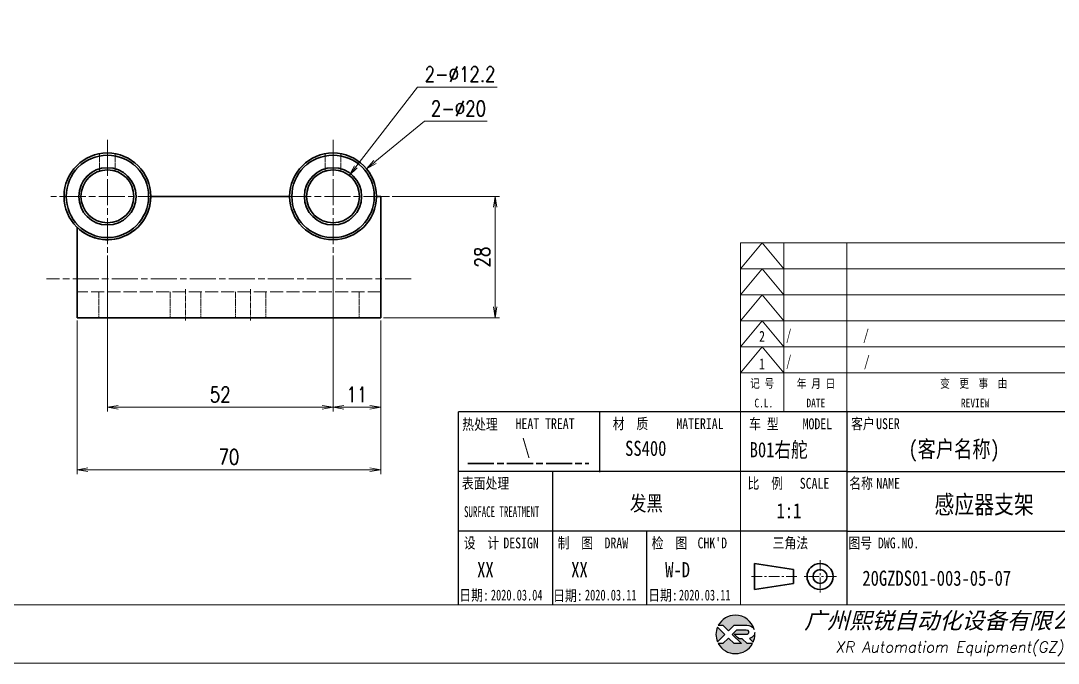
# Model space of a CAD drawing. Header units: inches. Extents: x 269 to 10986, y 1043 to 4337.
# Drawn here: x 5407.8 to 5646.9, y 2402.5 to 2550.7 of the extents above; entities that cross this region are included whole.
import ezdxf
from ezdxf.enums import TextEntityAlignment as Align

# ---------------------------------------------------------------- set-up
doc = ezdxf.new("R2010")
doc.units = ezdxf.units.IN
doc.header["$MEASUREMENT"] = 0
for name, pattern in [('AM_ISO02W050x2', [3.75, 3, -0.75]), ('AM_ISO08W050x2', [9, 6, -0.75, 1.5, -0.75]), ('CENTER', [2, 1.25, -0.25, 0.25, -0.25])]:
    doc.linetypes.add(name, pattern=pattern)
for name, color, linetype in [('DIM', 3, 'Continuous'), ('layer 1', 7, 'Continuous'), ('图\\M+19E79\\M+195B6\\M+18E9A', 7, 'Continuous'), ('图号', 7, 'Continuous'), ('图名', 7, 'Continuous'), ('材质', 7, 'Continuous'), ('表面处理', 7, 'Continuous'), ('车型', 7, 'Continuous')]:
    doc.layers.add(name, color=color, linetype=linetype)
for name, color, linetype, lineweight in [('中心线', 2, 'AM_ISO08W050x2', 18), ('图框', 7, 'Continuous', 18), ('标注线', 3, 'Continuous', 18), ('热处理', 7, 'Continuous', 20), ('粗实线', 7, 'Continuous', 35), ('粗点划线', 6, 'AM_ISO08W050x2', 35), ('虚线', 1, 'AM_ISO02W050x2', 18)]:
    doc.layers.add(name, color=color, linetype=linetype, lineweight=lineweight)
doc.layers.add('打印', color=7, linetype='Continuous', lineweight=15, plot=False)
doc.layers.add('打印-禁用', color=7, linetype='Continuous', lineweight=15, plot=False)
doc.styles.add('DIM', font='romans.shx', dxfattribs={"width": 0.8, "bigfont": 'bigfont.shx'})
doc.styles.add('STYLE1', font='')
doc.styles.add('国标', font='simfang.ttf', dxfattribs={"width": 0.8})
doc.styles.add('标题\\M+18E9A', font='romand.shx', dxfattribs={"oblique": 10, "bigfont": 'bigfont.shx'})
doc.styles.get('STYLE1').set_extended_font_data('SimSun')
doc.dimstyles.new('XR 1-1$0', dxfattribs={"dimtxt": 3.5, "dimasz": 2.5, "dimexe": 1, "dimexo": 0.625, "dimgap": 1.2, "dimtad": 1, "dimzin": 9, "dimdsep": 46, "dimtxsty": 'DIM', "dimblk": 'OPEN', "dimcen": 0, "dimclrd": 8, "dimclre": 8, "dimclrt": 2, "dimazin": 2, "dimtfac": 0.5, "dimtmove": 0, "dimatfit": 3, "dimldrblk": 'OPEN', "dimfxl": 0, "dimtolj": 2, "dimlwd": 18, "dimlwe": 18, "dimarcsym": 0})
doc.dimstyles.new('XR 1-1$3', dxfattribs={"dimtxt": 3.5, "dimasz": 2.5, "dimexe": 1, "dimexo": 0.625, "dimgap": 1.2, "dimtad": 1, "dimtoh": 1, "dimdsep": 46, "dimtxsty": 'DIM', "dimblk": 'OPEN', "dimcen": 0, "dimclrd": 8, "dimclre": 8, "dimclrt": 2, "dimazin": 2, "dimtfac": 0.5, "dimtofl": 0, "dimtmove": 0, "dimatfit": 3, "dimldrblk": 'OPEN', "dimfxl": 0, "dimtolj": 2, "dimlwd": 18, "dimlwe": 18, "dimarcsym": 0})

# ---------------------------------------------------------------- blocks, each defined once
blk = doc.blocks.new('XR')
at = {"true_color": 0xfc8000}
h = blk.add_hatch(color=30, dxfattribs=at)
h.set_gradient(color1=(252, 128, 0), rotation=240, one_color=1, tint=1, name='INVCURVED')
edge = h.paths.add_edge_path()
edge.add_spline(control_points=[(-434.18, -5928.47), (-433.9, -5928.74), (-433.63, -5929.01), (-433.63, -5929.01), (-433.63, -5929.01), (-433.63, -5929.01), (-433.36, -5928.74), (-433.09, -5928.47)], knot_values=[0.5625, 0.5625, 0.5625, 0.5625, 0.625, 0.625, 0.625, 0.625, 0.6875, 0.6875, 0.6875, 0.6875], degree=3, periodic=0)
edge.add_spline(control_points=[(-433.09, -5928.47), (-432.82, -5928.2), (-432.54, -5927.93), (-432.54, -5927.93), (-432.54, -5927.93), (-432.54, -5927.93), (-432.04, -5927.93), (-431.53, -5927.93)], knot_values=[0.4375, 0.4375, 0.4375, 0.4375, 0.5, 0.5, 0.5, 0.5, 0.5625, 0.5625, 0.5625, 0.5625], degree=3, periodic=0)
edge.add_spline(control_points=[(-431.53, -5927.93), (-431.03, -5927.93), (-430.52, -5927.93), (-430.52, -5927.93), (-430.52, -5927.93), (-430, -5927.93), (-429.43, -5927.96), (-429.01, -5928.33)], knot_values=[0.25, 0.25, 0.25, 0.25, 0.3125, 0.3125, 0.3125, 0.3125, 0.4375, 0.4375, 0.4375, 0.4375], degree=3, periodic=0)
edge.add_spline(control_points=[(-429.01, -5928.33), (-428.88, -5928.44), (-428.78, -5928.59), (-428.71, -5928.75)], knot_values=[0.125, 0.125, 0.125, 0.125, 0.25, 0.25, 0.25, 0.25], degree=3, periodic=0)
edge.add_spline(control_points=[(-428.71, -5928.75), (-429.13, -5927.18), (-430.58, -5926.02), (-432.31, -5926.02)], knot_values=[0, 0, 0, 0, 0.125, 0.125, 0.125, 0.125], degree=3, periodic=0)
edge.add_spline(control_points=[(-432.31, -5926.02), (-433.72, -5926.02), (-434.94, -5926.79), (-435.58, -5927.93)], knot_values=[0.875, 0.875, 0.875, 0.875, 1, 1, 1, 1], degree=3, periodic=0)
edge.add_spline(control_points=[(-435.58, -5927.93), (-435.58, -5927.93), (-434.72, -5927.93), (-434.72, -5927.93), (-434.72, -5927.93), (-434.72, -5927.93), (-434.45, -5928.2), (-434.18, -5928.47)], knot_values=[0.6875, 0.6875, 0.6875, 0.6875, 0.8125, 0.8125, 0.8125, 0.8125, 0.875, 0.875, 0.875, 0.875], degree=3, periodic=0)
edge = h.paths.add_edge_path()
edge.add_spline(control_points=[(-434.79, -5929.26), (-435.04, -5929.02), (-435.34, -5928.72), (-435.54, -5928.53)], knot_values=[0.562504, 0.562504, 0.562504, 0.562504, 0.656252, 0.656252, 0.656252, 0.656252], degree=3, periodic=0)
edge.add_spline(control_points=[(-435.54, -5928.53), (-435.67, -5928.4), (-435.76, -5928.31), (-435.76, -5928.31), (-435.76, -5928.31), (-435.94, -5928.74), (-436.03, -5929.21), (-436.03, -5929.71)], knot_values=[0.25, 0.25, 0.25, 0.25, 0.312504, 0.312504, 0.312504, 0.312504, 0.562504, 0.562504, 0.562504, 0.562504], degree=3, periodic=0)
edge.add_spline(control_points=[(-436.03, -5929.71), (-436.03, -5930.2), (-435.94, -5930.67), (-435.76, -5931.1), (-435.76, -5931.1), (-435.4, -5930.75), (-435.05, -5930.4)], knot_values=[0.874998, 0.874998, 0.874998, 0.874998, 1.124998, 1.124998, 1.124998, 1.25, 1.25, 1.25, 1.25], degree=3, periodic=0)
edge.add_spline(control_points=[(-435.05, -5930.4), (-434.7, -5930.05), (-434.34, -5929.71), (-434.34, -5929.71), (-434.34, -5929.71), (-434.34, -5929.71), (-434.34, -5929.71), (-434.34, -5929.71)], knot_values=[0.749878, 0.749878, 0.749878, 0.749878, 0.874875, 0.874875, 0.874875, 0.874875, 0.874998, 0.874998, 0.874998, 0.874998], degree=3, periodic=0)
edge.add_spline(control_points=[(-434.34, -5929.71), (-434.34, -5929.71), (-434.34, -5929.71), (-434.34, -5929.71)], knot_values=[0.749634, 0.749634, 0.749634, 0.749634, 0.749817, 0.749817, 0.749817, 0.749817], degree=3, periodic=0)
edge.add_spline(control_points=[(-434.35, -5929.7), (-434.35, -5929.7), (-434.35, -5929.7), (-434.35, -5929.7)], knot_values=[0.738281, 0.738281, 0.738281, 0.738281, 0.742188, 0.742188, 0.742188, 0.742188], degree=3, periodic=0)
edge.add_spline(control_points=[(-434.35, -5929.7), (-434.36, -5929.69), (-434.37, -5929.68), (-434.38, -5929.67)], knot_values=[0.726563, 0.726563, 0.726563, 0.726563, 0.738281, 0.738281, 0.738281, 0.738281], degree=3, periodic=0)
edge.add_spline(control_points=[(-434.38, -5929.67), (-434.38, -5929.66), (-434.39, -5929.65), (-434.4, -5929.65)], knot_values=[0.718751, 0.718751, 0.718751, 0.718751, 0.726563, 0.726563, 0.726563, 0.726563], degree=3, periodic=0)
edge.add_spline(control_points=[(-434.4, -5929.65), (-434.42, -5929.63), (-434.45, -5929.6), (-434.47, -5929.58)], knot_values=[0.703126, 0.703126, 0.703126, 0.703126, 0.718751, 0.718751, 0.718751, 0.718751], degree=3, periodic=0)
edge.add_spline(control_points=[(-434.47, -5929.58), (-434.5, -5929.55), (-434.53, -5929.52), (-434.56, -5929.49)], knot_values=[0.687501, 0.687501, 0.687501, 0.687501, 0.703126, 0.703126, 0.703126, 0.703126], degree=3, periodic=0)
edge.add_spline(control_points=[(-434.56, -5929.49), (-434.63, -5929.42), (-434.71, -5929.35), (-434.79, -5929.26)], knot_values=[0.656252, 0.656252, 0.656252, 0.656252, 0.687501, 0.687501, 0.687501, 0.687501], degree=3, periodic=0)
at = {"true_color": 0x0348ff}
h = blk.add_hatch(color=160, dxfattribs=at)
h.set_gradient(color1=(3, 72, 255), color2=(0, 41, 153), one_color=1, tint=0.3, name='HEMISPHERICAL')
edge = h.paths.add_edge_path()
edge.add_spline(control_points=[(-432.54, -5929.67), (-432.26, -5929.95), (-431.94, -5930.23), (-431.66, -5930.51), (-431.66, -5930.51), (-431.66, -5930.51), (-431.66, -5930.51), (-431.66, -5930.51)], knot_values=[0.736842, 0.736842, 0.736842, 0.736842, 0.789474, 0.789474, 0.789474, 0.789474, 0.802633, 0.802633, 0.802633, 0.802633], degree=3, periodic=0)
edge.add_spline(control_points=[(-431.66, -5930.51), (-431.65, -5930.51), (-431.65, -5930.52), (-431.65, -5930.52)], knot_values=[0.802633, 0.802633, 0.802633, 0.802633, 0.815791, 0.815791, 0.815791, 0.815791], degree=3, periodic=0)
edge.add_spline(control_points=[(-431.65, -5930.52), (-431.64, -5930.53), (-431.64, -5930.53), (-431.64, -5930.53)], knot_values=[0.815791, 0.815791, 0.815791, 0.815791, 0.82237, 0.82237, 0.82237, 0.82237], degree=3, periodic=0)
edge.add_spline(control_points=[(-431.64, -5930.53), (-431.64, -5930.53), (-431.64, -5930.53), (-431.63, -5930.54)], knot_values=[0.82237, 0.82237, 0.82237, 0.82237, 0.828949, 0.828949, 0.828949, 0.828949], degree=3, periodic=0)
edge.add_spline(control_points=[(-431.63, -5930.54), (-431.63, -5930.54), (-431.63, -5930.54), (-431.63, -5930.54), (-431.63, -5930.54), (-431.63, -5930.54), (-431.59, -5930.54), (-431.52, -5930.54)], knot_values=[0.841901, 0.841901, 0.841901, 0.841901, 0.842105, 0.842105, 0.842105, 0.842105, 0.855264, 0.855264, 0.855264, 0.855264], degree=3, periodic=0)
edge.add_spline(control_points=[(-431.52, -5930.54), (-431.46, -5930.54), (-431.38, -5930.54), (-431.3, -5930.54)], knot_values=[0.855264, 0.855264, 0.855264, 0.855264, 0.868422, 0.868422, 0.868422, 0.868422], degree=3, periodic=0)
edge.add_spline(control_points=[(-431.3, -5930.54), (-431.26, -5930.54), (-431.22, -5930.54), (-431.18, -5930.54)], knot_values=[0.868422, 0.868422, 0.868422, 0.868422, 0.875, 0.875, 0.875, 0.875], degree=3, periodic=0)
edge.add_spline(control_points=[(-431.18, -5930.54), (-431.14, -5930.54), (-431.1, -5930.54), (-431.07, -5930.54)], knot_values=[0.875, 0.875, 0.875, 0.875, 0.881579, 0.881579, 0.881579, 0.881579], degree=3, periodic=0)
edge.add_spline(control_points=[(-431.07, -5930.54), (-431.05, -5930.54), (-431.04, -5930.54), (-431.03, -5930.54)], knot_values=[0.881579, 0.881579, 0.881579, 0.881579, 0.884869, 0.884869, 0.884869, 0.884869], degree=3, periodic=0)
edge.add_spline(control_points=[(-431.03, -5930.54), (-431.02, -5930.54), (-431, -5930.54), (-431, -5930.54)], knot_values=[0.884869, 0.884869, 0.884869, 0.884869, 0.888158, 0.888158, 0.888158, 0.888158], degree=3, periodic=0)
edge.add_spline(control_points=[(-431, -5930.54), (-430.99, -5930.54), (-430.99, -5930.54), (-430.98, -5930.54)], knot_values=[0.888158, 0.888158, 0.888158, 0.888158, 0.889803, 0.889803, 0.889803, 0.889803], degree=3, periodic=0)
edge.add_spline(control_points=[(-430.98, -5930.54), (-430.98, -5930.54), (-430.98, -5930.54), (-430.97, -5930.54)], knot_values=[0.889803, 0.889803, 0.889803, 0.889803, 0.891447, 0.891447, 0.891447, 0.891447], degree=3, periodic=0)
edge.add_spline(control_points=[(-430.97, -5930.54), (-430.97, -5930.54), (-430.97, -5930.54), (-430.97, -5930.54)], knot_values=[0.891447, 0.891447, 0.891447, 0.891447, 0.89227, 0.89227, 0.89227, 0.89227], degree=3, periodic=0)
edge.add_spline(control_points=[(-430.97, -5930.54), (-430.97, -5930.54), (-430.97, -5930.54), (-430.97, -5930.54)], knot_values=[0.89227, 0.89227, 0.89227, 0.89227, 0.893092, 0.893092, 0.893092, 0.893092], degree=3, periodic=0)
edge.add_spline(control_points=[(-430.97, -5930.54), (-430.97, -5930.54), (-430.97, -5930.54), (-430.97, -5930.54)], knot_values=[0.893092, 0.893092, 0.893092, 0.893092, 0.893503, 0.893503, 0.893503, 0.893503], degree=3, periodic=0)
edge.add_spline(control_points=[(-430.97, -5930.54), (-430.97, -5930.54), (-430.97, -5930.54), (-430.97, -5930.54)], knot_values=[0.893503, 0.893503, 0.893503, 0.893503, 0.893914, 0.893914, 0.893914, 0.893914], degree=3, periodic=0)
edge.add_spline(control_points=[(-430.97, -5930.54), (-430.97, -5930.54), (-430.97, -5930.54), (-430.97, -5930.54)], knot_values=[0.893914, 0.893914, 0.893914, 0.893914, 0.89412, 0.89412, 0.89412, 0.89412], degree=3, periodic=0)
edge.add_spline(control_points=[(-430.97, -5930.54), (-430.97, -5930.54), (-430.97, -5930.54), (-430.97, -5930.54)], knot_values=[0.89412, 0.89412, 0.89412, 0.89412, 0.894326, 0.894326, 0.894326, 0.894326], degree=3, periodic=0)
edge.add_spline(control_points=[(-430.97, -5930.54), (-430.97, -5930.54), (-430.97, -5930.54), (-430.97, -5930.54)], knot_values=[0.894428, 0.894428, 0.894428, 0.894428, 0.894531, 0.894531, 0.894531, 0.894531], degree=3, periodic=0)
edge.add_spline(control_points=[(-430.97, -5930.54), (-430.97, -5930.54), (-430.97, -5930.54), (-430.97, -5930.54)], knot_values=[0.894531, 0.894531, 0.894531, 0.894531, 0.894583, 0.894583, 0.894583, 0.894583], degree=3, periodic=0)
edge.add_spline(control_points=[(-430.97, -5930.54), (-430.97, -5930.54), (-430.97, -5930.54), (-430.97, -5930.54), (-430.97, -5930.54), (-430.97, -5930.54), (-430.73, -5930.78), (-430.49, -5931.01)], knot_values=[0.894685, 0.894685, 0.894685, 0.894685, 0.894737, 0.894737, 0.894737, 0.894737, 0.921052, 0.921052, 0.921052, 0.921052], degree=3, periodic=0)
edge.add_spline(control_points=[(-430.49, -5931.01), (-430.26, -5931.24), (-430.02, -5931.48), (-430.02, -5931.48)], knot_values=[0.921052, 0.921052, 0.921052, 0.921052, 0.947368, 0.947368, 0.947368, 0.947368], degree=3, periodic=0)
edge.add_spline(control_points=[(-430.02, -5931.48), (-430.02, -5931.48), (-430.02, -5931.48), (-430.02, -5931.48)], knot_values=[0.947522, 0.947522, 0.947522, 0.947522, 0.947573, 0.947573, 0.947573, 0.947573], degree=3, periodic=0)
edge.add_spline(control_points=[(-430.02, -5931.48), (-430.02, -5931.48), (-430.02, -5931.48), (-430.02, -5931.48)], knot_values=[0.947573, 0.947573, 0.947573, 0.947573, 0.947676, 0.947676, 0.947676, 0.947676], degree=3, periodic=0)
edge.add_spline(control_points=[(-430.02, -5931.48), (-430.02, -5931.48), (-430.02, -5931.48), (-430.02, -5931.48)], knot_values=[0.947676, 0.947676, 0.947676, 0.947676, 0.947779, 0.947779, 0.947779, 0.947779], degree=3, periodic=0)
edge.add_spline(control_points=[(-430.02, -5931.48), (-430.02, -5931.48), (-430.02, -5931.48), (-430.02, -5931.48)], knot_values=[0.947779, 0.947779, 0.947779, 0.947779, 0.947984, 0.947984, 0.947984, 0.947984], degree=3, periodic=0)
edge.add_spline(control_points=[(-430.02, -5931.48), (-430.02, -5931.48), (-430.02, -5931.48), (-430.02, -5931.48)], knot_values=[0.947984, 0.947984, 0.947984, 0.947984, 0.94819, 0.94819, 0.94819, 0.94819], degree=3, periodic=0)
edge.add_spline(control_points=[(-430.02, -5931.48), (-430.02, -5931.48), (-430.02, -5931.48), (-430.02, -5931.48)], knot_values=[0.94819, 0.94819, 0.94819, 0.94819, 0.948601, 0.948601, 0.948601, 0.948601], degree=3, periodic=0)
edge.add_spline(control_points=[(-430.02, -5931.48), (-430.02, -5931.48), (-430.02, -5931.48), (-430.02, -5931.48)], knot_values=[0.948601, 0.948601, 0.948601, 0.948601, 0.949012, 0.949012, 0.949012, 0.949012], degree=3, periodic=0)
edge.add_spline(control_points=[(-430.02, -5931.48), (-430.02, -5931.48), (-430.01, -5931.48), (-430.01, -5931.48)], knot_values=[0.949012, 0.949012, 0.949012, 0.949012, 0.949834, 0.949834, 0.949834, 0.949834], degree=3, periodic=0)
edge.add_spline(control_points=[(-430.01, -5931.48), (-430.01, -5931.48), (-430.01, -5931.48), (-430.01, -5931.48)], knot_values=[0.949834, 0.949834, 0.949834, 0.949834, 0.950657, 0.950657, 0.950657, 0.950657], degree=3, periodic=0)
edge.add_spline(control_points=[(-430.01, -5931.48), (-430.01, -5931.48), (-430, -5931.48), (-430, -5931.48)], knot_values=[0.950657, 0.950657, 0.950657, 0.950657, 0.952301, 0.952301, 0.952301, 0.952301], degree=3, periodic=0)
edge.add_spline(control_points=[(-430, -5931.48), (-429.99, -5931.48), (-429.98, -5931.48), (-429.98, -5931.48)], knot_values=[0.952301, 0.952301, 0.952301, 0.952301, 0.953946, 0.953946, 0.953946, 0.953946], degree=3, periodic=0)
edge.add_spline(control_points=[(-429.98, -5931.48), (-429.96, -5931.48), (-429.95, -5931.48), (-429.93, -5931.48)], knot_values=[0.953946, 0.953946, 0.953946, 0.953946, 0.957236, 0.957236, 0.957236, 0.957236], degree=3, periodic=0)
edge.add_spline(control_points=[(-429.93, -5931.48), (-429.91, -5931.48), (-429.89, -5931.48), (-429.87, -5931.48)], knot_values=[0.957236, 0.957236, 0.957236, 0.957236, 0.960525, 0.960525, 0.960525, 0.960525], degree=3, periodic=0)
edge.add_spline(control_points=[(-429.87, -5931.48), (-429.82, -5931.48), (-429.77, -5931.48), (-429.71, -5931.48)], knot_values=[0.960525, 0.960525, 0.960525, 0.960525, 0.967104, 0.967104, 0.967104, 0.967104], degree=3, periodic=0)
edge.add_spline(control_points=[(-429.71, -5931.48), (-429.65, -5931.48), (-429.59, -5931.48), (-429.53, -5931.48)], knot_values=[0.967104, 0.967104, 0.967104, 0.967104, 0.973683, 0.973683, 0.973683, 0.973683], degree=3, periodic=0)
edge.add_spline(control_points=[(-429.53, -5931.48), (-429.41, -5931.48), (-429.29, -5931.48), (-429.19, -5931.48)], knot_values=[0.973683, 0.973683, 0.973683, 0.973683, 0.98684, 0.98684, 0.98684, 0.98684], degree=3, periodic=0)
edge.add_spline(control_points=[(-429.19, -5931.48), (-429.1, -5931.48), (-429.04, -5931.48), (-429.04, -5931.48), (-429.67, -5932.62), (-430.9, -5933.39), (-432.31, -5933.39)], knot_values=[0.98684, 0.98684, 0.98684, 0.98684, 1, 1, 1, 1.052632, 1.052632, 1.052632, 1.052632], degree=3, periodic=0)
edge.add_spline(control_points=[(-432.31, -5933.39), (-433.72, -5933.39), (-434.94, -5932.62), (-435.58, -5931.48), (-435.58, -5931.48), (-435.58, -5931.48), (-435.36, -5931.48), (-435.15, -5931.48)], knot_values=[0.052632, 0.052632, 0.052632, 0.052632, 0.105263, 0.105263, 0.105263, 0.105263, 0.131579, 0.131579, 0.131579, 0.131579], degree=3, periodic=0)
edge.add_spline(control_points=[(-435.15, -5931.48), (-434.93, -5931.48), (-434.72, -5931.48), (-434.72, -5931.48), (-434.72, -5931.48), (-434.72, -5931.48), (-434.45, -5931.21), (-434.18, -5930.94)], knot_values=[0.131579, 0.131579, 0.131579, 0.131579, 0.157895, 0.157895, 0.157895, 0.157895, 0.184211, 0.184211, 0.184211, 0.184211], degree=3, periodic=0)
edge.add_spline(control_points=[(-434.18, -5930.94), (-433.9, -5930.67), (-433.63, -5930.4), (-433.63, -5930.4), (-433.63, -5930.4), (-433.63, -5930.4), (-433.36, -5930.67), (-433.09, -5930.94)], knot_values=[0.184211, 0.184211, 0.184211, 0.184211, 0.210526, 0.210526, 0.210526, 0.210526, 0.236842, 0.236842, 0.236842, 0.236842], degree=3, periodic=0)
edge.add_spline(control_points=[(-433.09, -5930.94), (-432.82, -5931.21), (-432.54, -5931.48), (-432.54, -5931.48), (-432.54, -5931.48), (-432.54, -5931.48), (-432.19, -5931.48), (-431.83, -5931.48)], knot_values=[0.236842, 0.236842, 0.236842, 0.236842, 0.263158, 0.263158, 0.263158, 0.263158, 0.289474, 0.289474, 0.289474, 0.289474], degree=3, periodic=0)
edge.add_spline(control_points=[(-431.83, -5931.48), (-431.48, -5931.48), (-431.12, -5931.48), (-431.12, -5931.48), (-431.12, -5931.48), (-431.12, -5931.48), (-431.57, -5931.03), (-432.02, -5930.59)], knot_values=[0.289474, 0.289474, 0.289474, 0.289474, 0.315789, 0.315789, 0.315789, 0.315789, 0.342105, 0.342105, 0.342105, 0.342105], degree=3, periodic=0)
edge.add_spline(control_points=[(-432.02, -5930.59), (-432.47, -5930.15), (-432.92, -5929.71), (-432.92, -5929.71), (-432.92, -5929.71), (-432.92, -5929.71), (-432.71, -5929.5), (-432.5, -5929.29)], knot_values=[0.342105, 0.342105, 0.342105, 0.342105, 0.368421, 0.368421, 0.368421, 0.368421, 0.394737, 0.394737, 0.394737, 0.394737], degree=3, periodic=0)
edge.add_spline(control_points=[(-432.5, -5929.29), (-432.3, -5929.09), (-432.09, -5928.88), (-432.09, -5928.88)], knot_values=[0.394737, 0.394737, 0.394737, 0.394737, 0.421053, 0.421053, 0.421053, 0.421053], degree=3, periodic=0)
edge.add_spline(control_points=[(-432.09, -5928.88), (-432.09, -5928.88), (-432.06, -5928.86), (-432.06, -5928.86)], knot_values=[0.421053, 0.421053, 0.421053, 0.421053, 0.473684, 0.473684, 0.473684, 0.473684], degree=3, periodic=0)
edge.add_spline(control_points=[(-432.06, -5928.86), (-432.06, -5928.86), (-432.06, -5928.86), (-432.06, -5928.86), (-432.06, -5928.86), (-432.06, -5928.86), (-430.4, -5928.86), (-430.26, -5928.86)], knot_values=[0.473684, 0.473684, 0.473684, 0.473684, 0.473684, 0.473684, 0.473684, 0.473684, 0.526316, 0.526316, 0.526316, 0.526316], degree=3, periodic=0)
edge.add_spline(control_points=[(-430.26, -5928.86), (-429.54, -5928.86), (-429.62, -5929.4), (-429.83, -5929.55)], knot_values=[0.526316, 0.526316, 0.526316, 0.526316, 0.578947, 0.578947, 0.578947, 0.578947], degree=3, periodic=0)
edge.add_spline(control_points=[(-429.83, -5929.55), (-429.94, -5929.62), (-430.08, -5929.65), (-430.26, -5929.65), (-430.26, -5929.65), (-430.26, -5929.65), (-430.48, -5929.65), (-430.71, -5929.66)], knot_values=[0.578947, 0.578947, 0.578947, 0.578947, 0.631579, 0.631579, 0.631579, 0.631579, 0.657895, 0.657895, 0.657895, 0.657895], degree=3, periodic=0)
edge.add_spline(control_points=[(-430.71, -5929.66), (-430.93, -5929.66), (-431.15, -5929.67), (-431.15, -5929.67), (-431.15, -5929.67), (-431.15, -5929.67), (-432.54, -5929.67), (-432.54, -5929.67)], knot_values=[0.657895, 0.657895, 0.657895, 0.657895, 0.684211, 0.684211, 0.684211, 0.684211, 0.736842, 0.736842, 0.736842, 0.736842], degree=3, periodic=0)
edge = h.paths.add_edge_path()
edge.add_spline(control_points=[(-428.6, -5929.32), (-428.61, -5929.67), (-428.76, -5930), (-429.06, -5930.22)], knot_values=[0.8, 0.8, 0.8, 0.8, 1, 1, 1, 1], degree=3, periodic=0)
edge.add_spline(control_points=[(-429.06, -5930.22), (-429.22, -5930.34), (-429.41, -5930.43), (-429.61, -5930.48)], knot_values=[0.6, 0.6, 0.6, 0.6, 0.8, 0.8, 0.8, 0.8], degree=3, periodic=0)
edge.add_spline(control_points=[(-429.61, -5930.48), (-429.61, -5930.48), (-428.9, -5931.19), (-428.9, -5931.19), (-428.9, -5931.19), (-428.69, -5930.73), (-428.58, -5930.23), (-428.58, -5929.71)], knot_values=[0.2, 0.2, 0.2, 0.2, 0.4, 0.4, 0.4, 0.4, 0.6, 0.6, 0.6, 0.6], degree=3, periodic=0)
edge.add_spline(control_points=[(-428.58, -5929.71), (-428.58, -5929.58), (-428.59, -5929.45), (-428.6, -5929.32)], knot_values=[0, 0, 0, 0, 0.2, 0.2, 0.2, 0.2], degree=3, periodic=0)
at = {"layer": 'layer 1', "color": 30}
for points, knots in [([(-432.31, -5926.02), (-430.58, -5926.02), (-429.13, -5927.18), (-428.71, -5928.75), (-428.71, -5928.75), (-428.78, -5928.59), (-428.88, -5928.44), (-429.01, -5928.33), (-429.01, -5928.33), (-429.43, -5927.96), (-430, -5927.93), (-430.52, -5927.93), (-430.52, -5927.93), (-430.52, -5927.93), (-432.54, -5927.93), (-432.54, -5927.93), (-432.54, -5927.93), (-432.54, -5927.93), (-433.63, -5929.01), (-433.63, -5929.01), (-433.63, -5929.01), (-433.63, -5929.01), (-434.72, -5927.93), (-434.72, -5927.93), (-434.72, -5927.93), (-434.72, -5927.93), (-435.58, -5927.93), (-435.58, -5927.93), (-435.58, -5927.93), (-434.94, -5926.79), (-433.72, -5926.02), (-432.31, -5926.02)], [0, 0, 0, 0, 0.125, 0.125, 0.125, 0.125, 0.25, 0.25, 0.25, 0.25, 0.375, 0.375, 0.375, 0.375, 0.5, 0.5, 0.5, 0.5, 0.625, 0.625, 0.625, 0.625, 0.75, 0.75, 0.75, 0.75, 0.875, 0.875, 0.875, 0.875, 1, 1, 1, 1]), ([(-435.76, -5931.1), (-435.94, -5930.67), (-436.03, -5930.2), (-436.03, -5929.71), (-436.03, -5929.71), (-436.03, -5929.21), (-435.94, -5928.74), (-435.76, -5928.31), (-435.76, -5928.31), (-435.76, -5928.31), (-434.34, -5929.71), (-434.34, -5929.71), (-434.34, -5929.71), (-434.34, -5929.71), (-435.76, -5931.1), (-435.76, -5931.1)], [0, 0, 0, 0, 0.25, 0.25, 0.25, 0.25, 0.5, 0.5, 0.5, 0.5, 0.75, 0.75, 0.75, 0.75, 1, 1, 1, 1])]:
    blk.add_open_spline(points, degree=3, knots=knots, dxfattribs=at)
at = {"layer": 'layer 1', "color": 154}
for points, knots in [([(-429.04, -5931.48), (-429.67, -5932.62), (-430.9, -5933.39), (-432.31, -5933.39), (-432.31, -5933.39), (-433.72, -5933.39), (-434.94, -5932.62), (-435.58, -5931.48), (-435.58, -5931.48), (-435.58, -5931.48), (-434.72, -5931.48), (-434.72, -5931.48), (-434.72, -5931.48), (-434.72, -5931.48), (-433.63, -5930.4), (-433.63, -5930.4), (-433.63, -5930.4), (-433.63, -5930.4), (-432.54, -5931.48), (-432.54, -5931.48), (-432.54, -5931.48), (-432.54, -5931.48), (-431.12, -5931.48), (-431.12, -5931.48), (-431.12, -5931.48), (-431.12, -5931.48), (-432.92, -5929.71), (-432.92, -5929.71), (-432.92, -5929.71), (-432.92, -5929.71), (-432.09, -5928.88), (-432.09, -5928.88), (-432.09, -5928.88), (-432.09, -5928.88), (-432.06, -5928.86), (-432.06, -5928.86), (-432.06, -5928.86), (-432.06, -5928.86), (-430.4, -5928.86), (-430.26, -5928.86), (-430.26, -5928.86), (-429.54, -5928.86), (-429.62, -5929.4), (-429.83, -5929.55), (-429.83, -5929.55), (-429.94, -5929.62), (-430.08, -5929.65), (-430.26, -5929.65), (-430.26, -5929.65), (-430.26, -5929.65), (-431.15, -5929.67), (-431.15, -5929.67), (-431.15, -5929.67), (-431.15, -5929.67), (-432.54, -5929.67), (-432.54, -5929.67), (-432.54, -5929.67), (-432.26, -5929.95), (-431.94, -5930.23), (-431.66, -5930.51), (-431.66, -5930.51), (-431.66, -5930.51), (-431.63, -5930.54), (-431.63, -5930.54), (-431.63, -5930.54), (-431.63, -5930.54), (-430.97, -5930.54), (-430.97, -5930.54), (-430.97, -5930.54), (-430.97, -5930.54), (-430.02, -5931.48), (-430.02, -5931.48), (-430.02, -5931.48), (-430.02, -5931.48), (-429.04, -5931.48), (-429.04, -5931.48)], [0, 0, 0, 0, 0.052632, 0.052632, 0.052632, 0.052632, 0.105263, 0.105263, 0.105263, 0.105263, 0.157895, 0.157895, 0.157895, 0.157895, 0.210526, 0.210526, 0.210526, 0.210526, 0.263158, 0.263158, 0.263158, 0.263158, 0.315789, 0.315789, 0.315789, 0.315789, 0.368421, 0.368421, 0.368421, 0.368421, 0.421053, 0.421053, 0.421053, 0.421053, 0.473684, 0.473684, 0.473684, 0.473684, 0.526316, 0.526316, 0.526316, 0.526316, 0.578947, 0.578947, 0.578947, 0.578947, 0.631579, 0.631579, 0.631579, 0.631579, 0.684211, 0.684211, 0.684211, 0.684211, 0.736842, 0.736842, 0.736842, 0.736842, 0.789474, 0.789474, 0.789474, 0.789474, 0.842105, 0.842105, 0.842105, 0.842105, 0.894737, 0.894737, 0.894737, 0.894737, 0.947368, 0.947368, 0.947368, 0.947368, 1, 1, 1, 1]), ([(-428.6, -5929.32), (-428.59, -5929.45), (-428.58, -5929.58), (-428.58, -5929.71), (-428.58, -5929.71), (-428.58, -5930.23), (-428.69, -5930.73), (-428.9, -5931.19), (-428.9, -5931.19), (-428.9, -5931.19), (-429.61, -5930.48), (-429.61, -5930.48), (-429.61, -5930.48), (-429.41, -5930.43), (-429.22, -5930.34), (-429.06, -5930.22), (-429.06, -5930.22), (-428.76, -5930), (-428.61, -5929.67), (-428.6, -5929.32)], [0, 0, 0, 0, 0.2, 0.2, 0.2, 0.2, 0.4, 0.4, 0.4, 0.4, 0.6, 0.6, 0.6, 0.6, 0.8, 0.8, 0.8, 0.8, 1, 1, 1, 1])]:
    blk.add_open_spline(points, degree=3, knots=knots, dxfattribs=at)
blk = doc.blocks.new('GZDEH零件A3图框V01版')
at = {"layer": '中心线', "color": 1, "linetype": 'CENTER', "lineweight": 5, "ltscale": 2}
for p, q in [((3175.82, -1822.66), (3175.82, -1830.26)), ((3170.49, -1826.46), (3159.89, -1826.46)), ((3179.62, -1826.46), (3172.02, -1826.46))]:
    blk.add_line(p, q, dxfattribs=at)
at = {"layer": '图\\M+19E79\\M+195B6\\M+18E9A', "color": 7}
blk.add_line((3272.49, -1788.46), (3092.49, -1788.46), dxfattribs=at)
at = {"layer": '图\\M+19E79\\M+195B6\\M+18E9A', "color": 9}
for p, q in [((3272.49, -1788.46), (3092.49, -1788.46)), ((3124.99, -1788.46), (3124.99, -1802.35)), ((3181.99, -1788.46), (3181.99, -1832.96)), ((3181.99, -1802.21), (3092.49, -1802.21)), ((3114.17, -1802.21), (3114.17, -1815.96)), ((3181.99, -1802.21), (3272.49, -1802.21)), ((3181.99, -1815.96), (3092.49, -1815.96)), ((3114.17, -1815.96), (3114.17, -1832.96)), ((3114.17, -1815.96), (3114.17, -1832.96)), ((3135.83, -1815.96), (3135.83, -1832.96)), ((3135.83, -1815.96), (3135.83, -1832.96)), ((3181.99, -1815.96), (3272.49, -1815.96))]:
    blk.add_line(p, q, dxfattribs=at)
at = {"layer": '图\\M+19E79\\M+195B6\\M+18E9A', "color": 9, "linetype": 'Continuous'}
blk.add_line((3092.49, -1832.96), (3092.49, -1788.46), dxfattribs=at)
at = {"layer": '图框', "linetype": 'Continuous'}
for p, q in [((3157.49, -1749.46), (3272.49, -1749.46)), ((3157.49, -1832.96), (3157.49, -1749.46)), ((2882.49, -1832.96), (3272.49, -1832.96))]:
    blk.add_line(p, q, dxfattribs=at)
at = {"layer": '图框', "color": 9}
for p, q in [((3157.49, -1755.46), (3162.49, -1749.46)), ((3162.49, -1749.46), (3167.49, -1755.46)), ((3167.49, -1788.46), (3167.49, -1749.46)), ((3157.49, -1755.46), (3272.49, -1755.46)), ((3157.49, -1761.46), (3162.49, -1755.46)), ((3162.49, -1755.46), (3167.49, -1761.46)), ((3157.49, -1761.46), (3272.49, -1761.46)), ((3157.49, -1767.46), (3162.49, -1761.46)), ((3162.49, -1761.46), (3167.49, -1767.46)), ((3157.49, -1767.46), (3272.49, -1767.46)), ((3157.49, -1773.46), (3162.49, -1767.46)), ((3162.49, -1767.46), (3167.49, -1773.46)), ((3157.49, -1773.46), (3272.49, -1773.46)), ((3157.49, -1779.46), (3162.49, -1773.46)), ((3162.49, -1773.46), (3167.49, -1779.46)), ((3157.49, -1779.46), (3272.49, -1779.46))]:
    blk.add_line(p, q, dxfattribs=at)
at = {"layer": '图框', "color": 9, "linetype": 'Continuous'}
blk.add_line((3181.99, -1749.46), (3181.99, -1832.96), dxfattribs=at)
at = {"layer": '图框', "color": 2, "linetype": 'ByBlock', "lineweight": 35}
for p, q in [((3169.69, -1824.86), (3160.69, -1823.46)), ((3160.69, -1829.46), (3160.69, -1823.46)), ((3169.69, -1824.86), (3169.69, -1828.06)), ((3169.69, -1828.06), (3160.69, -1829.46))]:
    blk.add_line(p, q, dxfattribs=at)
for radius in [3, 1.6]:
    blk.add_circle((3175.82, -1826.46), radius, dxfattribs=at)
at = {"layer": '打印-禁用', "linetype": 'Continuous'}
blk.add_line((2857.49, -1846.46), (3277.49, -1846.46), dxfattribs=at)
at = {"layer": 'DIM', "xscale": 1.199999999999818, "yscale": 1.199999999999818, "zscale": 1.199999999999818}
blk.add_blockref('XR', (3675.07, 5275.84), dxfattribs=at)
at = {"layer": '图\\M+19E79\\M+195B6\\M+18E9A', "color": 9, "style": '国标'}
for s, width, p in [('热处理', 0.8, (3093.35, -1792.61)), ('材  质', 0.8, (3128.04, -1792.46)), ('表面处理', 0.8, (3093.27, -1806.21)), ('比  例\u3000', 0.8, (3159.1, -1806.21)), ('SCALE', 0.8, (3171.15, -1806.21)), ('名称\u3000', 0.8, (3182.54, -1806.21)), ('NAME', 0.8, (3188.8, -1806.21)), ('SURFACE TREATMENT', 0.6, (3093.77, -1812.75)), ('三角法', 0.8, (3164.9, -1819.96)), (' DESIGN', 0.8, (3101.47, -1819.96)), (' DRAW', 0.8, (3124.78, -1819.96)), ("CHK'D", 0.8, (3147.58, -1819.96)), ('图号', 0.8, (3182.36, -1819.96)), ('DWG.NO.', 0.8, (3189.16, -1819.96))]:
    blk.add_text(s, height=2.5, dxfattribs=dict(at, width=width)).set_placement(p)
at = {"layer": '图\\M+19E79\\M+195B6\\M+18E9A', "color": 9, "style": '国标', "width": 0.8}
for s, p in [('HEAT TREAT', (3112.45, -1792.46)), ('MATERIAL', (3148.14, -1792.46)), ('客户', (3185.68, -1792.46)), ('USER', (3191.46, -1792.46)), ('设  计', (3097.79, -1819.96)), ('制  图', (3119.43, -1819.96)), ('检  图', (3141.11, -1819.96)), ('日期:', (3096.09, -1832)), ('日期:', (3117.71, -1832.1)), ('日期:', (3139.62, -1832))]:
    blk.add_text(s, height=2.5, dxfattribs=at).set_placement(p, align=Align.CENTER)
for s, p in [('车 型', (3162.87, -1791.2)), ('MODEL', (3175.2, -1791.24))]:
    blk.add_text(s, height=2.5, dxfattribs=at).set_placement(p, align=Align.MIDDLE)
at = {"layer": '图\\M+19E79\\M+195B6\\M+18E9A', "color": 7, "lineweight": -3, "style": 'STYLE1', "oblique": 15}
blk.add_text('广州熙锐自动化设备有限公司 ', height=3.8, dxfattribs=at).set_placement((3172.16, -1838.51))
at = {"layer": '图\\M+19E79\\M+195B6\\M+18E9A', "color": 7, "style": '标题\\M+18E9A', "oblique": 10}
blk.add_text('XR Automatiom Equipment(GZ)co..Ltd', height=2.5, dxfattribs=at).set_placement((3211.26, -1842.9), align=Align.MIDDLE)
at = {"layer": '图框', "color": 9, "style": '国标', "width": 0.8}
for s, p in [('记 号', (3162.47, -1782.94)), ('年 月 日', (3174.9, -1782.98)), ('变  更  事  由', (3211.24, -1782.93)), ('C.L.', (3162.86, -1787.45)), ('DATE', (3174.85, -1787.42)), ('REVIEW', (3211.55, -1787.45))]:
    blk.add_text(s, height=2, dxfattribs=at).set_placement(p, align=Align.CENTER)
blk = doc.blocks.new('DEH A3')
at = {"layer": '图框'}
blk.add_blockref('GZDEH零件A3图框V01版', (-2857.49, 1846.46), dxfattribs=at)
blk = doc.blocks.new('_Open')
at = {"color": 0, "linetype": 'ByBlock', "lineweight": -2}
for p, q in [((-1, 0.167), (0, 0)), ((-1, -0.167), (0, 0)), ((0, 0), (-1, 0))]:
    blk.add_line(p, q, dxfattribs=at)
blk = doc.blocks.new('*D398')
at = {"layer": 'Defpoints', "color": 0, "transparency": 16777216}
for p in [(5420.75, 2482.15), (5490.75, 2482.15), (5420.75, 2447.12)]:
    blk.add_point(p, dxfattribs=at)
at = {"layer": '标注线', "color": 8, "lineweight": 18, "transparency": 16777216}
for p, q in [((5420.75, 2481.53), (5420.75, 2446.12)), ((5490.75, 2481.53), (5490.75, 2446.12)), ((5488.25, 2447.12), (5423.25, 2447.12))]:
    blk.add_line(p, q, dxfattribs=at)
at = {"layer": '标注线', "color": 8, "lineweight": 18, "transparency": 16777216, "xscale": 2.5, "yscale": 2.5, "zscale": 2.5, "rotation": 180}
blk.add_blockref('_Open', (5420.75, 2447.12), dxfattribs=at)
at = {"layer": '标注线', "color": 8, "lineweight": 18, "transparency": 16777216, "xscale": 2.5, "yscale": 2.5, "zscale": 2.5}
blk.add_blockref('_Open', (5490.75, 2447.12), dxfattribs=at)
at = {"layer": '标注线', "color": 2, "transparency": 16777216, "insert": (5455.75, 2450.07), "char_height": 3.5, "attachment_point": 5, "style": 'DIM'}
blk.add_mtext('\\A2;70', dxfattribs=at)
blk = doc.blocks.new('*D408')
at = {"layer": 'Defpoints', "color": 0, "transparency": 16777216}
for p in [(5487.48, 2516.49), (5472.01, 2503.81)]:
    blk.add_point(p, dxfattribs=at)
at = {"layer": '标注线', "color": 8, "lineweight": 18, "transparency": 16777216}
for p, q in [((5500.85, 2527.46), (5489.41, 2518.08)), ((5515.25, 2527.46), (5500.85, 2527.46))]:
    blk.add_line(p, q, dxfattribs=at)
at = {"layer": '标注线', "color": 8, "lineweight": 18, "transparency": 16777216, "xscale": 2.5, "yscale": 2.5, "zscale": 2.5, "rotation": 219.3414833660372}
blk.add_blockref('_Open', (5487.48, 2516.49), dxfattribs=at)
at = {"layer": '标注线', "color": 2, "transparency": 16777216, "insert": (5508.65, 2530.41), "char_height": 3.5, "attachment_point": 5, "style": 'DIM'}
blk.add_mtext('\\A2;{\\Fromans,bigfont|c134;2-}∅20', dxfattribs=at)
blk = doc.blocks.new('*D409')
at = {"layer": 'Defpoints', "color": 0, "transparency": 16777216}
for p in [(5483.47, 2514.98), (5476.02, 2505.32)]:
    blk.add_point(p, dxfattribs=at)
at = {"layer": '标注线', "color": 8, "lineweight": 18, "transparency": 16777216}
for p, q in [((5499.21, 2535.37), (5485, 2516.96)), ((5517.61, 2535.37), (5499.21, 2535.37))]:
    blk.add_line(p, q, dxfattribs=at)
at = {"layer": '标注线', "color": 8, "lineweight": 18, "transparency": 16777216, "xscale": 2.5, "yscale": 2.5, "zscale": 2.5, "rotation": 232.3411431295525}
blk.add_blockref('_Open', (5483.47, 2514.98), dxfattribs=at)
at = {"layer": '标注线', "color": 2, "transparency": 16777216, "insert": (5509.01, 2538.32), "char_height": 3.5, "attachment_point": 5, "style": 'DIM'}
blk.add_mtext('\\A2;{\\Fromans,bigfont|c134;2-}∅12.2', dxfattribs=at)
blk = doc.blocks.new('*D410')
at = {"layer": 'Defpoints', "color": 0, "transparency": 16777216}
for p in [(5492.75, 2510.15), (5517.11, 2510.15), (5490.75, 2482.15)]:
    blk.add_point(p, dxfattribs=at)
at = {"layer": '标注线', "color": 8, "lineweight": 18, "transparency": 16777216}
for p, q in [((5493.37, 2510.15), (5518.11, 2510.15)), ((5517.11, 2484.65), (5517.11, 2507.65)), ((5491.37, 2482.15), (5518.11, 2482.15))]:
    blk.add_line(p, q, dxfattribs=at)
at = {"layer": '标注线', "color": 8, "lineweight": 18, "transparency": 16777216, "xscale": 2.5, "yscale": 2.5, "zscale": 2.5}
for p, rotation in [((5517.11, 2510.15), 90), ((5517.11, 2482.15), 270)]:
    blk.add_blockref('_Open', p, dxfattribs=dict(at, rotation=rotation))
at = {"layer": '标注线', "color": 2, "transparency": 16777216, "insert": (5514.16, 2496.15), "char_height": 3.5, "attachment_point": 5, "rotation": 90, "style": 'DIM'}
blk.add_mtext('\\A2;28', dxfattribs=at)
blk = doc.blocks.new('*D411')
at = {"layer": 'Defpoints', "color": 0, "transparency": 16777216}
for p in [(5479.75, 2497.15), (5490.75, 2476.32), (5479.75, 2461.51)]:
    blk.add_point(p, dxfattribs=at)
at = {"layer": '标注线', "color": 8, "lineweight": 18, "transparency": 16777216}
for p, q in [((5479.75, 2496.53), (5479.75, 2460.51)), ((5490.75, 2475.69), (5490.75, 2460.51)), ((5488.25, 2461.51), (5482.25, 2461.51))]:
    blk.add_line(p, q, dxfattribs=at)
at = {"layer": '标注线', "color": 8, "lineweight": 18, "transparency": 16777216, "xscale": 2.5, "yscale": 2.5, "zscale": 2.5, "rotation": 180}
blk.add_blockref('_Open', (5479.75, 2461.51), dxfattribs=at)
at = {"layer": '标注线', "color": 8, "lineweight": 18, "transparency": 16777216, "xscale": 2.5, "yscale": 2.5, "zscale": 2.5}
blk.add_blockref('_Open', (5490.75, 2461.51), dxfattribs=at)
at = {"layer": '标注线', "color": 2, "transparency": 16777216, "insert": (5485.25, 2464.46), "char_height": 3.5, "attachment_point": 5, "style": 'DIM'}
blk.add_mtext('\\A2;11', dxfattribs=at)
blk = doc.blocks.new('*D412')
at = {"layer": 'Defpoints', "color": 0, "transparency": 16777216}
for p in [(5427.75, 2497.15), (5479.75, 2497.15), (5427.75, 2461.51)]:
    blk.add_point(p, dxfattribs=at)
at = {"layer": '标注线', "color": 8, "lineweight": 18, "transparency": 16777216}
for p, q in [((5427.75, 2496.53), (5427.75, 2460.51)), ((5479.75, 2496.53), (5479.75, 2460.51)), ((5477.25, 2461.51), (5430.25, 2461.51))]:
    blk.add_line(p, q, dxfattribs=at)
at = {"layer": '标注线', "color": 8, "lineweight": 18, "transparency": 16777216, "xscale": 2.5, "yscale": 2.5, "zscale": 2.5, "rotation": 180}
blk.add_blockref('_Open', (5427.75, 2461.51), dxfattribs=at)
at = {"layer": '标注线', "color": 8, "lineweight": 18, "transparency": 16777216, "xscale": 2.5, "yscale": 2.5, "zscale": 2.5}
blk.add_blockref('_Open', (5479.75, 2461.51), dxfattribs=at)
at = {"layer": '标注线', "color": 2, "transparency": 16777216, "insert": (5453.75, 2464.46), "char_height": 3.5, "attachment_point": 5, "style": 'DIM'}
blk.add_mtext('\\A2;52', dxfattribs=at)

msp = doc.modelspace()

# ---------------------------------------------------------------- linework, layer by layer
at = {"layer": '中心线'}
for p, q in [((5427.745, 2523.154), (5427.745, 2497.154)), ((5479.745, 2523.154), (5479.745, 2497.154)), ((5440.745, 2510.154), (5414.745, 2510.154)), ((5492.745, 2510.154), (5466.745, 2510.154)), ((5497.745, 2491.154), (5413.745, 2491.154))]:
    msp.add_line(p, q, dxfattribs=at)
at = {"layer": '中心线', "ltscale": 0.123817}
for p, q in [((5427.745, 2520.517), (5427.745, 2515.565)), ((5479.745, 2520.517), (5479.745, 2515.565))]:
    msp.add_line(p, q, dxfattribs=at)
at = {"layer": '中心线', "ltscale": 0.180015}
for p, q in [((5445.745, 2488.754), (5445.745, 2481.553)), ((5460.745, 2488.754), (5460.745, 2481.553))]:
    msp.add_line(p, q, dxfattribs=at)
at = {"layer": '打印'}
msp.add_lwpolyline([(5273.658, 2699.472), (5693.658, 2699.472), (5693.658, 2402.472), (5273.658, 2402.472)], close=True, dxfattribs=at)
at = {"layer": '粗实线'}
for p, q in [((5469.745, 2510.154), (5437.745, 2510.154)), ((5490.745, 2482.154), (5420.745, 2482.154))]:
    msp.add_line(p, q, dxfattribs=at)
at = {"layer": '粗实线', "ltscale": 0.025}
msp.add_line((5490.745, 2510.154), (5489.745, 2510.154), dxfattribs=at)
at = {"layer": '粗实线', "ltscale": 0.475}
msp.add_line((5490.745, 2491.154), (5490.745, 2510.154), dxfattribs=at)
at = {"layer": '粗实线', "ltscale": 0.296464}
msp.add_line((5420.745, 2491.154), (5420.745, 2503.012), dxfattribs=at)
at = {"layer": '粗实线', "ltscale": 0.225}
for p, q in [((5420.745, 2491.154), (5420.745, 2482.154)), ((5490.745, 2491.154), (5490.745, 2482.154))]:
    msp.add_line(p, q, dxfattribs=at)
at = {"layer": '粗实线'}
for centre, radius in [((5427.745, 2510.154), 10), ((5427.745, 2510.154), 9.5), ((5479.745, 2510.154), 10), ((5479.745, 2510.154), 9.5), ((5427.745, 2510.154), 6.6), ((5427.745, 2510.154), 6.1), ((5479.745, 2510.154), 6.6), ((5479.745, 2510.154), 6.1)]:
    msp.add_circle(centre, radius, dxfattribs=at)
for centre, start, end in [((5427.745, 2510.154), 225.573, 360), ((5479.745, 2510.154), 180, 0)]:
    msp.add_arc(centre, 10, start, end, dxfattribs=at)
at = {"layer": '粗点划线', "linetype": 'AM_ISO08W050x2'}
msp.add_line((5510.832, 2448.544), (5538.693, 2448.544), dxfattribs=at)
at = {"layer": '虚线', "ltscale": 0.100251}
for p, q in [((5425.931, 2519.988), (5425.931, 2515.978)), ((5429.559, 2519.988), (5429.559, 2515.978)), ((5477.931, 2519.988), (5477.931, 2515.978)), ((5481.559, 2519.988), (5481.559, 2515.978))]:
    msp.add_line(p, q, dxfattribs=at)
at = {"layer": '虚线'}
msp.add_line((5490.745, 2488.154), (5420.745, 2488.154), dxfattribs=at)
at = {"layer": '虚线', "ltscale": 0.15}
for p, q in [((5425.745, 2482.154), (5425.745, 2488.154)), ((5442.245, 2488.154), (5442.245, 2482.154)), ((5449.245, 2488.154), (5449.245, 2482.154)), ((5457.245, 2488.154), (5457.245, 2482.154)), ((5464.245, 2488.154), (5464.245, 2482.154)), ((5485.745, 2482.154), (5485.745, 2488.154))]:
    msp.add_line(p, q, dxfattribs=at)
at = {"layer": '虚线'}
for centre, radius in [((5427.745, 2510.154), 9.5), ((5479.745, 2510.154), 9.5), ((5427.745, 2510.154), 6.6), ((5479.745, 2510.154), 6.6)]:
    msp.add_circle(centre, radius, dxfattribs=at)

# ---------------------------------------------------------------- block references
at = {"layer": '图框'}
msp.add_blockref('DEH A3', (5273.658, 2402.472), dxfattribs=at)

# ---------------------------------------------------------------- texts
at = {"layer": '图\\M+19E79\\M+195B6\\M+18E9A', "color": 3, "style": '国标'}
for s, height, width, p in [('/', 2.5, 0.705904, (5584.167, 2476.944)), ('/', 2.5, 0.8, (5601.903, 2476.944)), ('2', 2.5, 0.8, (5577.935, 2476.629)), ('1', 2.5, 0.8, (5577.924, 2470.269)), ('/', 2.5, 0.705904, (5584.167, 2470.944)), ('/', 2.5, 0.8, (5602.075, 2470.86)), ('    (客户名称)', 3.85, 0.8, (5604.003, 2449.953)), ('1:1', 3.5, 0.8, (5581.958, 2435.905)), ('XX', 3.5, 0.8, (5512.956, 2422.289)), ('XX', 3.5, 0.8, (5534.636, 2422.289)), ('W-D', 3.5, 0.8, (5556.296, 2422.289)), ('2020.03.04', 2.5, 0.7, (5516.121, 2416.952)), ('2020.03.11', 2.5, 0.7, (5537.801, 2416.952)), ('2020.03.11', 2.5, 0.7, (5559.461, 2416.952))]:
    msp.add_text(s, height=height, dxfattribs=dict(at, width=width)).set_placement(p)
at = {"layer": '图号', "color": 3, "style": '国标', "width": 0.8}
msp.add_text('20GZDS01-003-05-07', height=3.5, dxfattribs=at).set_placement((5601.737, 2420.346))
at = {"layer": '图名', "color": 3, "style": '国标', "width": 0.8}
msp.add_text('感应器支架', height=4.2, dxfattribs=at).set_placement((5629.81, 2436.986), align=Align.CENTER)
at = {"layer": '材质', "color": 3, "style": '国标', "width": 0.8}
msp.add_text('SS400', height=3.5, dxfattribs=at).set_placement((5551.816, 2450.292), align=Align.CENTER)
at = {"layer": '热处理', "color": 3, "style": '国标', "width": 0.8}
msp.add_text('\\', height=3.5, dxfattribs=at).set_placement((5524.237, 2450.669), align=Align.CENTER)
at = {"layer": '表面处理', "color": 3, "style": '国标', "width": 0.8}
msp.add_text('发黑', height=3.5, dxfattribs=at).set_placement((5551.958, 2437.616), align=Align.CENTER)
at = {"layer": '车型', "color": 3, "style": '国标', "width": 0.8}
msp.add_text('B01右舵', height=3.5, dxfattribs=at).set_placement((5575.763, 2449.969))

# ---------------------------------------------------------------- dimensions: what is measured, and where the dimension line sits
at = {"layer": '标注线'}
for p1, p2, picture, middle in [((5476.018, 2505.325), (5483.472, 2514.983), '*D409', (5509.008, 2535.373)), ((5472.012, 2503.814), (5487.479, 2516.493), '*D408', (5508.654, 2527.456))]:
    dim = msp.add_diameter_dim_2p(p1=p1, p2=p2, text='{\\Fromans,bigfont|c134;2-}<>', dimstyle='XR 1-1$3', dxfattribs=at)
    dim.commit()
    dim.dimension.update_dxf_attribs({"geometry": picture, "text_midpoint": middle, "dimtype": 163})
dim = msp.add_linear_dim(base=(5517.111, 2510.154), p1=(5490.745, 2482.154), p2=(5492.745, 2510.154), angle=90, dimstyle='XR 1-1$0', dxfattribs=at)
dim.commit()
dim.dimension.update_dxf_attribs({"geometry": '*D410', "text_midpoint": (5514.161, 2496.154)})
dim = msp.add_linear_dim(base=(5427.745, 2461.505), p1=(5479.745, 2497.154), p2=(5427.745, 2497.154), dimstyle='XR 1-1$0', override={"dimtmove": 1}, dxfattribs=at)
dim.commit()
dim.dimension.update_dxf_attribs({"geometry": '*D412', "text_midpoint": (5453.745, 2464.455)})
for base, p1, p2, picture, middle in [((5479.745, 2461.505), (5490.745, 2476.316), (5479.745, 2497.154), '*D411', (5485.245, 2464.455)), ((5420.745, 2447.121), (5490.745, 2482.154), (5420.745, 2482.154), '*D398', (5455.745, 2450.071))]:
    dim = msp.add_linear_dim(base=base, p1=p1, p2=p2, dimstyle='XR 1-1$0', dxfattribs=at)
    dim.commit()
    dim.dimension.update_dxf_attribs({"geometry": picture, "text_midpoint": middle})

doc.saveas('drawing.dxf')
